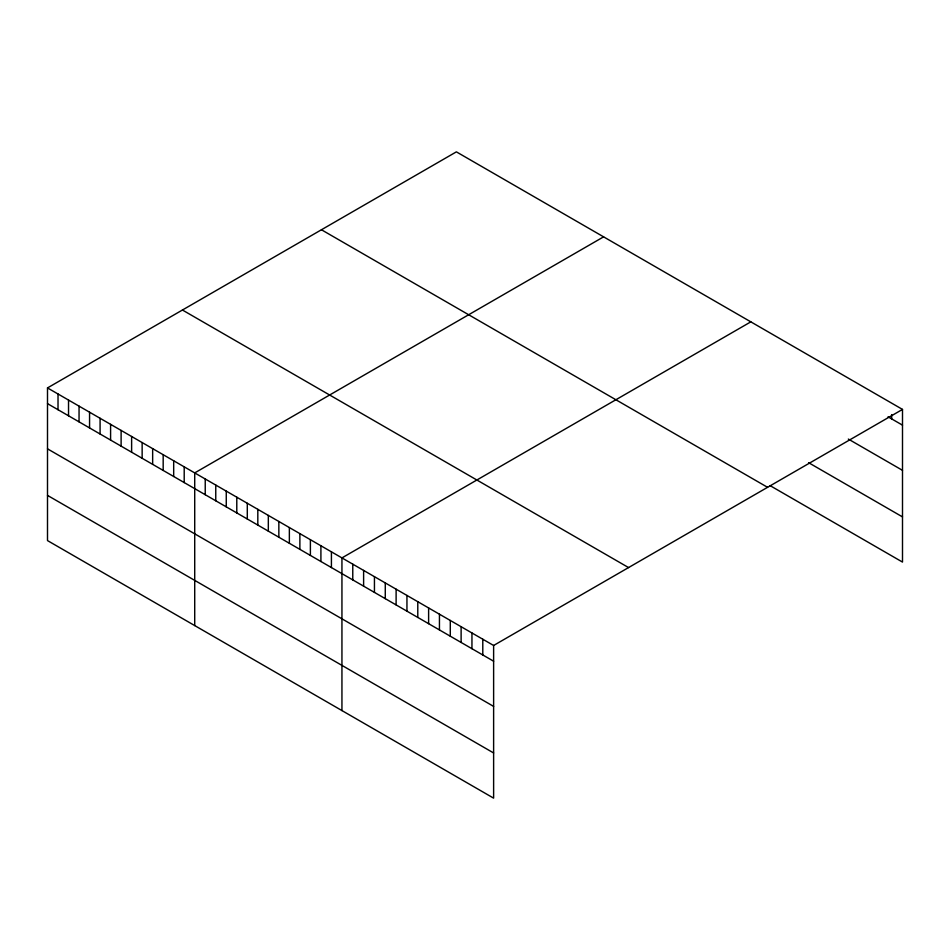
<?xml version="1.0" encoding="UTF-8"?>
<svg xmlns="http://www.w3.org/2000/svg" width="950" height="950" viewBox="0 0 950 950"><rect width="100%" height="100%" fill="white"/><g stroke="black" fill="none" stroke-linecap="round" stroke-linejoin="round"><path stroke-width="1.43" d="M47.5 387.921L493.62 645.477L493.62 798.143L47.5 540.586L47.5 387.921L456.38 151.857L902.5 409.414L902.5 562.079L770.082 485.628M603.594 236.847L194.714 472.91L194.714 625.575M750.821 321.848L341.941 557.911L341.941 710.576M493.62 645.477L902.5 409.414M888.06 416.812L902.5 425.149M848.326 439.066L902.5 470.333M808.604 462.686L902.5 516.895M321.444 229.757L767.564 487.314M182.436 310.021L628.556 567.577M47.5 403.643L493.62 661.212M47.5 448.839L493.62 706.396M47.5 495.389L493.62 752.958M891.67 414.604L891.67 418.891M482.79 639.231L482.79 654.954M471.948 632.973L471.948 648.707M461.118 626.715L461.118 642.449M450.288 620.457L450.288 636.191M439.446 614.211L439.446 629.933M428.616 607.952L428.616 623.687M417.786 601.694L417.786 617.429M406.944 595.436L406.944 611.171M396.114 589.19L396.114 604.913M385.272 582.932L385.272 598.666M374.442 576.674L374.442 592.408M363.613 570.416L363.613 586.15M352.771 564.169L352.771 579.892M331.419 551.843L331.419 567.566M320.91 545.763L320.91 561.497M310.389 539.695L310.389 555.429M299.879 533.627L299.879 549.361M289.358 527.559L289.358 543.281M278.849 521.479L278.849 537.213M268.327 515.411L268.327 531.145M257.818 509.343L257.818 525.077M247.297 503.274L247.297 518.997M236.787 497.194L236.787 512.929M226.266 491.126L226.266 506.861M215.757 485.058L215.757 500.793M205.236 478.99L205.236 494.713M184.205 466.842L184.205 482.576M173.684 460.774L173.684 476.496M163.174 454.694L163.174 470.428M152.653 448.626L152.653 464.36M142.144 442.558L142.144 458.292M131.623 436.489L131.623 452.212M121.113 430.409L121.113 446.144M110.592 424.341L110.592 440.076M100.082 418.273L100.082 434.008M89.561 412.205L89.561 427.928M79.052 406.125L79.052 421.859M68.531 400.057L68.531 415.791M58.021 393.989L58.021 409.723"/></g></svg>
